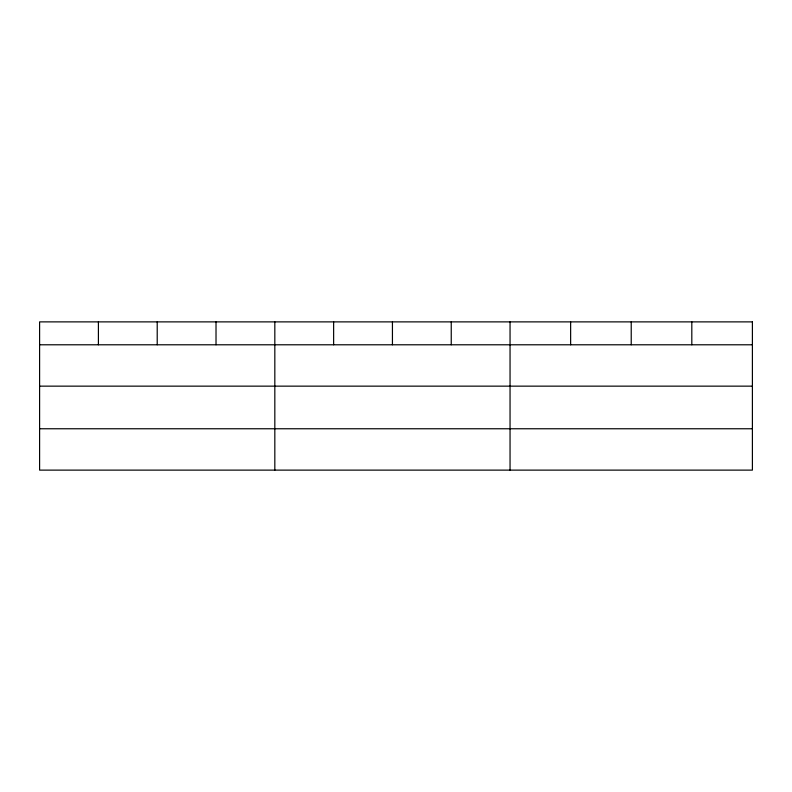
<?xml version="1.0" encoding="UTF-8"?>
<svg xmlns="http://www.w3.org/2000/svg" width="792" height="792" viewBox="0 0 792 792"><rect width="100%" height="100%" fill="white"/><g stroke="black" fill="none" stroke-linecap="round" stroke-linejoin="round"><path stroke-width="1.19" d="M39.6 344.787L752.4 344.787M39.6 386.149L752.4 386.149M39.6 428.759L752.4 428.759M691.812 321.879L691.812 344.787M631.224 321.879L631.224 344.787M570.636 321.879L570.636 344.787M510.048 321.879L510.048 470.121M451.242 321.879L451.242 344.787M392.436 321.879L392.436 344.787M333.63 321.879L333.63 344.787M274.824 321.879L274.824 470.121M216.018 321.879L216.018 344.787M157.212 321.879L157.212 344.787M98.406 321.879L98.406 344.787M752.4 321.879L39.6 321.879L39.6 470.121L752.4 470.121L752.4 321.879"/></g></svg>
